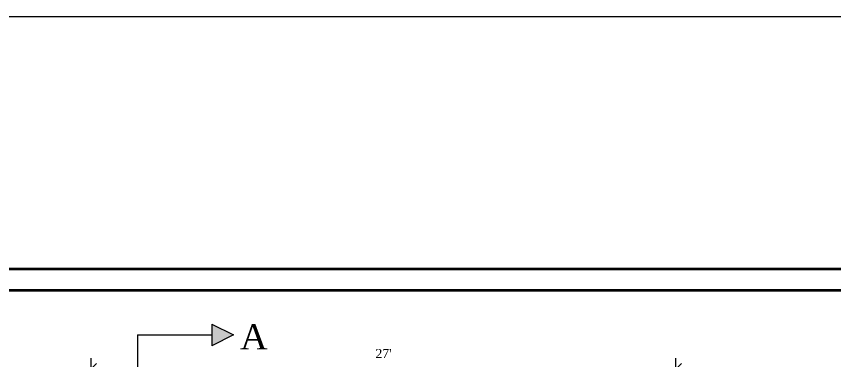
# Model space of a CAD drawing. Header units: inches. Extents: x 45643 to 78083, y -17830 to -3084.
# Drawn here: x 49104.2 to 49557, y -13550.9 to -13360.6 of the extents above; entities that cross this region are included whole.
import ezdxf

# ---------------------------------------------------------------- set-up
doc = ezdxf.new("R2010")
doc.units = ezdxf.units.IN
doc.header["$MEASUREMENT"] = 0
doc.layers.add('door', color=3, linetype='Continuous', lineweight=13)
doc.layers.add('steps', color=253, linetype='Continuous', lineweight=20)
doc.layers.add('Normal Wall', color=7, linetype='Continuous', lineweight=35, true_color=0xffaf89)
doc.styles.get("Standard").update_dxf_attribs({"font": 'times.ttf'})
doc.dimstyles.new('Copy of Standard', dxfattribs={"dimtxt": 5, "dimasz": 6, "dimexe": 6, "dimexo": 12, "dimgap": 6, "dimtad": 1, "dimdec": 0, "dimzin": 0, "dimdsep": 46, "dimlunit": 3, "dimtxsty": 'Standard', "dimblk": 'OBLIQUE', "dimcen": 0.09, "dimdle": 6, "dimclrd": 256, "dimclre": 256, "dimclrt": 256, "dimadec": 0, "dimazin": 0, "dimtfac": 1, "dimtdec": 0, "dimtix": 1, "dimtmove": 2, "dimatfit": 3, "dimfxl": 6, "dimfxlon": 1, "dimtolj": 1, "dimtzin": 0, "dimlwd": 13, "dimlwe": 13, "dimarcsym": 0})

# ---------------------------------------------------------------- blocks, each defined once
blk = doc.blocks.new('_Oblique')
at = {"color": 0, "linetype": 'ByBlock', "lineweight": -2}
blk.add_line((-0.5, -0.5), (0.5, 0.5), dxfattribs=at)
blk = doc.blocks.new('*D1273')
at = {"layer": 'Defpoints', "color": 0, "ltscale": 0.5, "transparency": 16777216}
for p in [(49469.67, -13556.01), (49145.67, -13603.43), (49469.67, -13603.43)]:
    blk.add_point(p, dxfattribs=at)
at = {"layer": 'steps', "lineweight": 13, "ltscale": 0.5, "transparency": 16777216}
for p, q in [((49145.67, -13562.01), (49145.67, -13550.01)), ((49469.67, -13562.01), (49469.67, -13550.01)), ((49139.67, -13556.01), (49475.67, -13556.01))]:
    blk.add_line(p, q, dxfattribs=at)
at = {"layer": 'steps', "lineweight": 13, "ltscale": 0.5, "transparency": 16777216, "xscale": 6, "yscale": 6, "zscale": 6, "rotation": 180}
blk.add_blockref('_Oblique', (49145.67, -13556.01), dxfattribs=at)
at = {"layer": 'steps', "lineweight": 13, "ltscale": 0.5, "transparency": 16777216, "xscale": 6, "yscale": 6, "zscale": 6}
blk.add_blockref('_Oblique', (49469.67, -13556.01), dxfattribs=at)
at = {"layer": 'steps', "ltscale": 0.5, "transparency": 16777216, "insert": (49307.67, -13547.46), "char_height": 5, "attachment_point": 5}
blk.add_mtext("\\A1;27'", dxfattribs=at)

msp = doc.modelspace()

# ---------------------------------------------------------------- hatches: boundary and pattern name
at = {"linetype": 'ByBlock', "lineweight": 5}
msp.add_hatch(color=7, dxfattribs=at).paths.add_polyline_path([(49224.59, -13537.16), (49212.59, -13531.16), (49212.59, -13543.16)])

# ---------------------------------------------------------------- linework, layer by layer
at = {"color": 7, "linetype": 'ByBlock', "lineweight": 5}
for p, q in [((49212.59, -13531.16), (49212.59, -13543.16)), ((49212.59, -13531.16), (49224.59, -13537.16)), ((49171.42, -13537.16), (49171.42, -13813.43)), ((49171.42, -13537.16), (49212.59, -13537.16)), ((49224.59, -13537.16), (49212.59, -13543.16))]:
    msp.add_line(p, q, dxfattribs=at)
at = {"layer": 'door', "color": 3, "ltscale": 0.5}
msp.add_lwpolyline([(47549.68, -13360.61), (51634.45, -13360.61), (51634.45, -14498.32), (47549.68, -14498.32)], close=True, dxfattribs=at)
at = {"layer": 'Normal Wall'}
for points in [[(49065.59, -13500.59), (50123.59, -13500.59), (50123.59, -14251.12), (49065.59, -14251.12)], [(49065.59, -13500.59), (50123.59, -13500.59), (50123.59, -14251.12), (49065.59, -14251.12)], [(50111.68, -13512.5), (49089.4, -13512.5), (49089.4, -14239.21), (50111.68, -14239.21)], [(50111.68, -13512.5), (49089.4, -13512.5), (49089.4, -14239.21), (50111.68, -14239.21)]]:
    msp.add_lwpolyline(points, close=True, dxfattribs=at)

# ---------------------------------------------------------------- texts
at = {"color": 7, "linetype": 'ByBlock', "lineweight": 5, "insert": (49228.21, -13531.26), "char_height": 14, "width": 26.5803, "attachment_point": 1}
msp.add_mtext('A', dxfattribs=at)

# ---------------------------------------------------------------- dimensions: what is measured, and where the dimension line sits
at = {"layer": 'steps', "ltscale": 0.5}
dim = msp.add_linear_dim(base=(49469.67, -13556.01), p1=(49145.67, -13603.43), p2=(49469.67, -13603.43), dimstyle='Copy of Standard', dxfattribs=at)
dim.commit()
dim.dimension.update_dxf_attribs({"geometry": '*D1273', "text_midpoint": (49307.67, -13547.46)})

doc.saveas('drawing.dxf')
